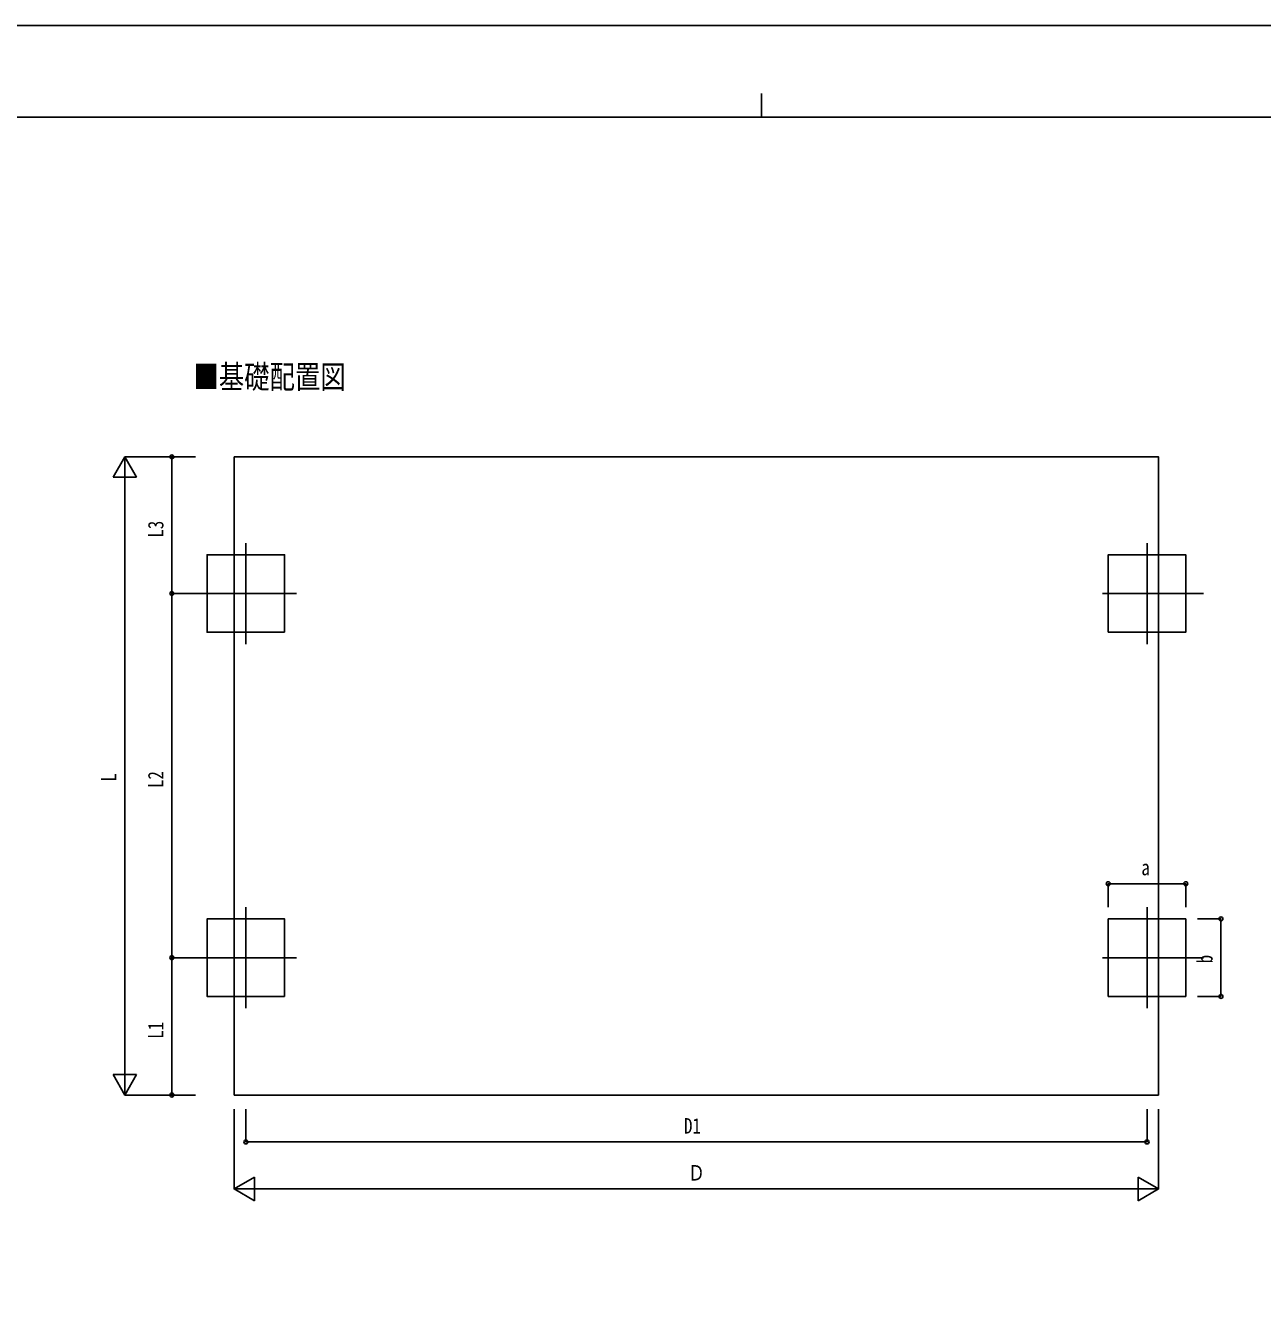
# Model space of a CAD drawing. Units: millimetres, scale not verified. Extents: x -16820 to 16820, y -11880 to 11880.
# Drawn here: x -6287 to 4245, y 1026 to 11880 of the extents above; entities that cross this region are included whole.
import ezdxf
from ezdxf.enums import TextEntityAlignment as Align

# ---------------------------------------------------------------- set-up
doc = ezdxf.new("R2010")
doc.units = ezdxf.units.MM
doc.header["$LTSCALE"] = 50
for name, color, linetype in [('0-2_USER1', 3, 'Continuous'), ('0-4_YKK_12', 2, 'Continuous'), ('0-6_YKK_A1', 4, 'Continuous'), ('0-7_YKK_D', 6, 'Continuous'), ('0-8_YKK_ZWAK', 7, 'Continuous')]:
    doc.layers.add(name, color=color, linetype=linetype)
doc.styles.add('ＭＳ ゴシック', font='')
doc.styles.get('ＭＳ ゴシック').set_extended_font_data('MS Gothic')

msp = doc.modelspace()

# ---------------------------------------------------------------- linework, layer by layer
at = {"layer": '0-4_YKK_12'}
for p, q in [((-4411.18, 7474.52), (-4411.18, 6614.52)), ((3261.82, 7474.52), (3261.82, 6614.52)), ((-3981.18, 7044.52), (-4841.18, 7044.52)), ((2881.82, 7044.52), (3741.82, 7044.52)), ((-4411.18, 4374.52), (-4411.18, 3514.52)), ((3261.82, 4374.52), (3261.82, 3514.52)), ((-3981.18, 3944.52), (-4841.18, 3944.52)), ((2881.82, 3944.52), (3741.82, 3944.52))]:
    msp.add_line(p, q, dxfattribs=at)
at = {"layer": '0-6_YKK_A1'}
for p, q in [((-4509.68, 8207.52), (-4509.68, 2775.52)), ((-4509.68, 2775.52), (3360.32, 2775.52))]:
    msp.add_line(p, q, dxfattribs=at)
msp.add_lwpolyline([(-4509.68, 8207.52), (3360.32, 8207.52), (3360.32, 2775.52)], dxfattribs=at)
for points in [[(-4081.18, 6714.52), (-4081.18, 7374.52), (-4741.18, 7374.52), (-4741.18, 6714.52)], [(2931.82, 6714.52), (2931.82, 7374.52), (3591.82, 7374.52), (3591.82, 6714.52)], [(-4081.18, 3614.52), (-4081.18, 4274.52), (-4741.18, 4274.52), (-4741.18, 3614.52)], [(2931.82, 3614.52), (2931.82, 4274.52), (3591.82, 4274.52), (3591.82, 3614.52)]]:
    msp.add_lwpolyline(points, close=True, dxfattribs=at)
at = {"layer": '0-7_YKK_D'}
for p, q in [((-5441.18, 8207.52), (-5541.18, 8034.32)), ((-4841.18, 8207.52), (-5442.18, 8207.52)), ((-5441.18, 8207.52), (-5341.18, 8034.32)), ((-5441.18, 8207.52), (-5441.18, 7861.11)), ((-4841.18, 8207.52), (-5042.18, 8207.52)), ((-5041.18, 8207.52), (-5041.18, 7044.52)), ((-5541.18, 8034.32), (-5341.18, 8034.32)), ((-5441.18, 2975.52), (-5441.18, 8007.52)), ((-4841.18, 7044.52), (-5042.18, 7044.52)), ((-4841.18, 7044.52), (-5042.18, 7044.52)), ((-5041.18, 3944.52), (-5041.18, 7044.52)), ((2931.82, 4374.52), (2931.82, 4575.52)), ((2931.82, 4574.52), (3591.82, 4574.52)), ((3591.82, 4374.52), (3591.82, 4575.52)), ((3691.82, 4274.52), (3892.82, 4274.52)), ((3891.82, 3614.52), (3891.82, 4274.52)), ((-4841.18, 3944.52), (-5042.18, 3944.52)), ((-4841.18, 3944.52), (-5042.18, 3944.52)), ((-5041.18, 2775.52), (-5041.18, 3944.52)), ((3691.82, 3614.52), (3892.82, 3614.52)), ((-5441.18, 2775.52), (-5441.18, 3121.93)), ((-5441.18, 2775.52), (-5541.18, 2948.73)), ((-5341.18, 2948.73), (-5541.18, 2948.73)), ((-5441.18, 2775.52), (-5341.18, 2948.73)), ((-4841.18, 2775.52), (-5442.18, 2775.52)), ((-4841.18, 2775.52), (-5042.18, 2775.52)), ((-4509.68, 2654.28), (-4509.68, 1974.52)), ((-4411.18, 2654.28), (-4411.18, 2374.52)), ((3261.82, 2654.28), (3261.82, 2374.52)), ((3360.32, 2654.28), (3360.32, 1974.52)), ((-4411.18, 2375.52), (3261.82, 2375.52)), ((-4509.68, 1975.52), (-4336.47, 2075.52)), ((-4336.47, 1875.52), (-4336.47, 2075.52)), ((3360.32, 1975.52), (3187.12, 2075.52)), ((3187.12, 2075.52), (3187.12, 1875.52)), ((-4509.68, 1975.52), (-4336.47, 1875.52)), ((-4509.68, 1975.52), (-4163.27, 1975.52)), ((3160.32, 1975.52), (-4309.68, 1975.52)), ((3360.32, 1975.52), (3013.91, 1975.52)), ((3360.32, 1975.52), (3187.12, 1875.52))]:
    msp.add_line(p, q, dxfattribs=at)
for centre in [(-5041.18, 8207.52), (-5041.18, 7044.52), (-5041.18, 7044.52), (2931.82, 4574.52), (3591.82, 4574.52), (3891.82, 4274.52), (-5041.18, 3944.52), (-5041.18, 3944.52), (3891.82, 3614.52), (-5041.18, 2775.52), (-4411.18, 2375.52), (3261.82, 2375.52)]:
    msp.add_circle(centre, 17, dxfattribs=at)
at = {"layer": '0-8_YKK_ZWAK'}
for p, q in [((-19.92, 11300), (-19.92, 11100)), ((15580.08, 11100), (-15619.92, 11100))]:
    msp.add_line(p, q, dxfattribs=at)
msp.add_lwpolyline([(-16820, -11880), (16820, -11880), (16820, 11880), (-16820, 11880)], close=True, dxfattribs=at)

# ---------------------------------------------------------------- texts
at = {"layer": '0-2_USER1', "style": 'ＭＳ ゴシック', "width": 0.8}
msp.add_text('■基礎配置図', height=197.9, dxfattribs=at).set_placement((-4857.04, 8731.09), align=Align.BOTTOM_LEFT)
at = {"layer": '0-7_YKK_D', "style": 'ＭＳ ゴシック', "width": 0.8}
for s, p in [('L3', (-5073.18, 7520.42)), ('L', (-5473.18, 5443.52)), ('L2', (-5073.18, 5388.92)), ('b', (3859.82, 3896.52)), ('L1', (-5073.18, 3254.42))]:
    msp.add_text(s, height=132, rotation=90, dxfattribs=at).set_placement(p, align=Align.BOTTOM_LEFT)
for s, p in [('a', (3213.82, 4606.52)), ('D1', (-680.28, 2407.52)), ('Ｄ', (-646.68, 2007.52))]:
    msp.add_text(s, height=132, dxfattribs=at).set_placement(p, align=Align.BOTTOM_LEFT)

doc.saveas('drawing.dxf')
